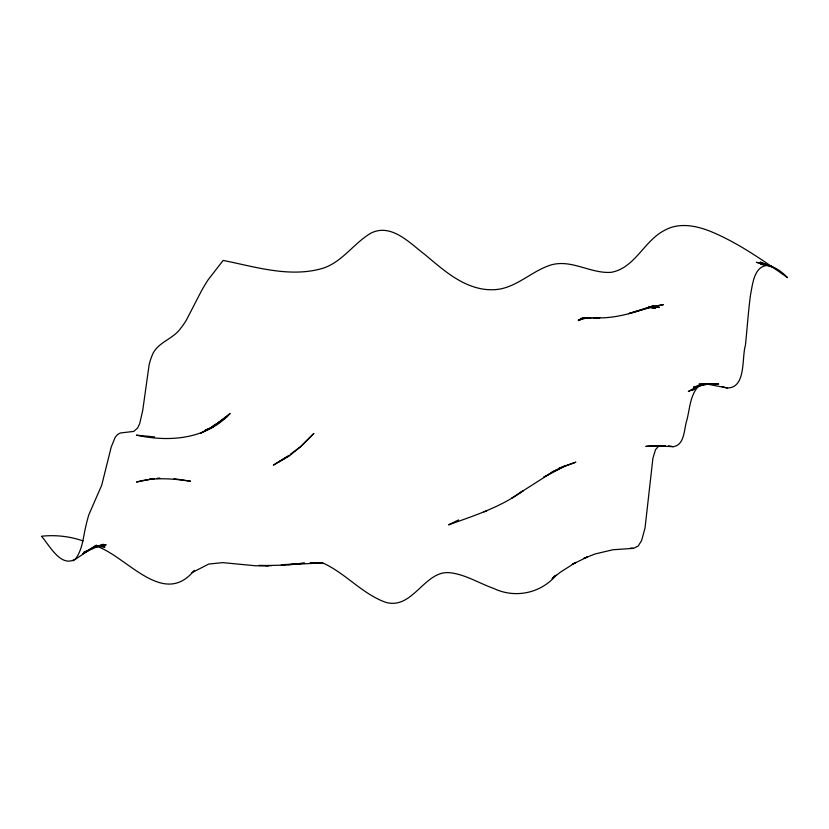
<?xml version="1.0" encoding="UTF-8"?>
<svg xmlns="http://www.w3.org/2000/svg" width="829" height="829" viewBox="0 0 829 829"><rect width="100%" height="100%" fill="white"/><g stroke="black" fill="none" stroke-linecap="round" stroke-linejoin="round"><path stroke-width="1.24" d="M552.187 578.58L554.601 576.093M194.307 570.311C163.427 608.476 126.889 556.218 96.164 546.073M83.055 540.933C69.76 536.29 55.45 534.736 41.45 536.239C49.398 545.047 60.952 568.311 75.47 558.943C82.693 549.43 83.159 536.86 85.957 525.648A79.366 27.709 89.2 0 1 88.941 514.519L101.698 485.245L111.273 446.862L115.2 437.277L117.614 434.458L120.34 432.987L133.749 431.412L137.573 428.065L139.655 423.785L142.723 410.438L149.116 364.864A43.139 15.057 89.2 0 1 151.759 356.377C156.422 342.253 173.137 339.569 180.95 327.942A159.52 55.688 89.2 0 0 186.214 320.398L201.343 291.114A314.709 109.874 89.2 0 1 207.955 280.057L223.136 260.42C255.695 266.876 290.316 278.098 323.31 268.15C342.626 261.612 353.869 243.146 370.936 233.125C391.402 222.835 410.003 243.311 424.976 254.607C441.94 268.751 459.38 284.782 481.867 288.906A48.528 38.776 28.9 0 0 492.561 289.725C514.55 289.673 530.177 271.808 550.021 265.27C570.818 258.482 590.383 273.871 611.18 272.327C635.201 268.068 644.102 240.42 664.92 230.172C679.262 222.151 696.609 225.747 711.023 231.592C738.639 243.094 763.229 260.534 787.55 277.674C780.472 270.233 771.364 264.306 760.753 264.306L772.452 266.534M290.274 454.302L300.585 446.707L313.776 433.526L300.585 446.707L289.508 455.753L273.394 465.11L287.186 456.582M73.045 560.85L96.454 545.171L82.506 553.896L93.946 547.513L83.874 552.301M699.655 385.257L692.557 390.169L699.034 385.64C690.205 394.614 689.863 408.251 686.961 419.826C683.904 428.583 685.023 445.069 673.221 446.686L653.231 445.681L645.822 446.385L665.48 445.691L653.231 445.681M284.098 458.862L289.166 455.422L278.699 462.012M659.19 445.577L655.532 449.629L652.91 458.282L645.024 528.021L641.625 540.508L638.206 546.01L633.501 548.352L612.838 549.762L594.984 554.01L583.73 558.445L587.108 557.098L572.279 564.383L575.74 562.404L560.363 572.217L552.383 578.383L556.114 575.222C540.86 593.419 514.985 598.673 493.773 588.466C478.903 583.253 465.09 574.155 449.121 572.642A25.512 20.393 28.9 0 0 438.955 574.186C420.303 581.554 408.904 608.714 385.868 602.382C361.734 593.782 344.957 572.424 321.538 562.394M511.555 498.229L523.006 490.851C500.685 507.182 474.271 515.617 448.603 524.85L458.52 519.949M583.17 318.191L581.284 319.403L583.222 318.181M519.897 492.861L552 472.406L543.814 477.141L566.083 465.483L552.207 471.929L566.083 465.483M583.264 317.984L578.3 320.616L584.538 317.725L578.414 320.046L586.932 317.963L580.424 318.574L599.802 317.642L593.139 317.725C614.196 319.144 634.465 312.668 653.998 305.611L628.683 313.611L651.791 307.041L663.521 304.595L647.252 307.673M212.908 425.847L218.524 422.894L227.695 416.085L210.618 428.489L230.141 413.402C206.152 439.484 169.064 442.261 136.464 435.173L154.608 436.914M191.986 572.632L208.773 564.041L222.69 562.632L255.715 565.792L285.01 565.109L304.575 563.16L281.28 564.87L284.565 564.787M84.05 552.228L103.293 544.311L94.05 547.378L106.153 544.726L96.651 546.425L102.765 546L96.413 545.907M704.122 384.014L688.339 391.506L700.546 384.977L693.469 387.174L708.909 383.848M484.012 511.907L486.82 510.788M205.302 430.334L212.804 426.852L221.115 420.863L210.11 428.427L205.219 430.096M563.316 466.768L575.865 462.178L558.787 468.23M152.671 478.83L136.526 482.032C154.08 477.007 172.733 478.644 190.556 481.224L173.997 478.727M701.728 384.77L706.432 383.951L718.681 383.972L698.92 384.21L706.432 383.951L727.116 387.972C746.463 388.117 741.561 357.745 745.406 345.382C747.198 328.502 748.255 311.549 750.546 294.72C752.67 284.088 754.089 265.28 768.514 265.435M96.651 546.425L100.205 545.865L96.506 546.373M153.686 478.768L149.479 479.338L154.339 478.779M701.759 384.853L707.811 384.241M287.86 564.704L320.761 562.964L310.233 562.57M157.272 478.437L159.81 478.25M157.127 478.499L159.51 478.364M648.475 307.642L659.469 307.352L648.889 307.144L655.428 308.243L649.252 307.155M590.994 317.87L582.3 318.025L588.932 317.911M265.373 565.627L268.824 565.647L258.762 565.482L271.943 565.627M630.589 548.083L633.501 548.352M673.221 446.686L668.443 445.857M316.813 562.818L323.486 563.502M98.91 546.259L104.993 547.016L96.848 545.741M727.116 387.972L722.214 386.646M764.421 264.306L756.39 262.296L768.597 265.404L760.276 262.14L773.302 267.694M212.804 426.852L200.628 433.204L212.804 426.852"/></g></svg>
